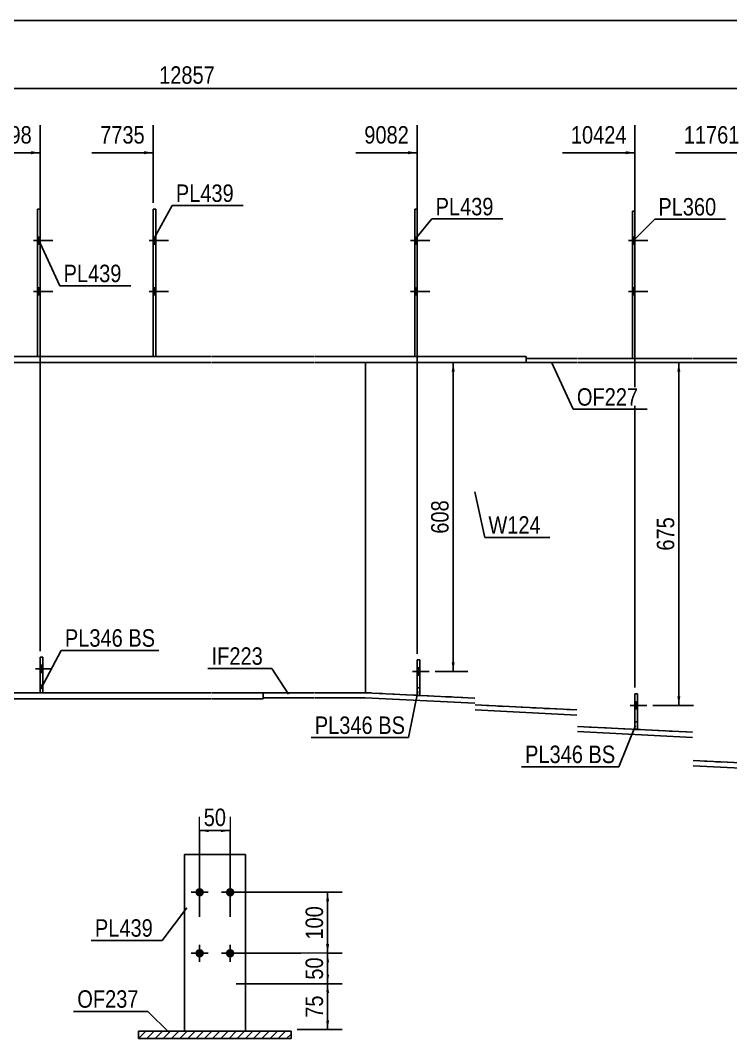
# Model space of a CAD drawing. Header units: millimetres. Extents: x -1016 to -614, y -188 to 89.
# Drawn here: x -845.7 to -729.2, y -77.6 to 89.5 of the extents above; entities that cross this region are included whole.
import ezdxf

# ---------------------------------------------------------------- set-up
doc = ezdxf.new("R2010")
doc.units = ezdxf.units.MM
doc.linetypes.add('DXK_LINE_DOT1', pattern=[1.8814, 0.9407, -0.9407])
doc.linetypes.add('DXK_LINE_DOT2', pattern=[3.9198, 1.9599, -1.9599])
doc.styles.add('Arial Narrow', font='ARIALN.TTF', dxfattribs={"height": 0.2})

# ---------------------------------------------------------------- blocks, each defined once
blk = doc.blocks.new('Unknown-624476843-1210')
at = {"color": 5, "linetype": 'Continuous'}
blk.add_line((-613.61, 89.45), (-1013.61, 89.45), dxfattribs=at)
blk = doc.blocks.new('Part-624476843-2227 - 1640')
at = {"color": 7, "linetype": 'DXK_LINE_DOT1'}
for p, q in [((-780.63, -15.44), (-780.63, -21.26)), ((-780.21, -15.44), (-780.63, -15.44)), ((-780.21, -21.27), (-780.21, -15.44)), ((-780.41, -21.27), (-780.21, -21.27))]:
    blk.add_line(p, q, dxfattribs=at)
blk = doc.blocks.new('Part-624476843-2053 - 1640')
at = {"color": 2, "linetype": 'Continuous'}
for p, q in [((-823.52, 58.5), (-823.93, 58.5)), ((-823.93, 58.5), (-823.93, 34.33)), ((-823.52, 58.5), (-823.52, 34.33))]:
    blk.add_line(p, q, dxfattribs=at)
at = {"color": 7, "linetype": 'DXK_LINE_DOT1'}
blk.add_line((-823.93, 34.33), (-823.52, 34.33), dxfattribs=at)
blk = doc.blocks.new('Part-624476843-1663 - 1640')
at = {"color": 2, "linetype": 'Continuous'}
for p, q in [((-762.78, 34), (-754.44, 34)), ((-762.78, 34), (-762.78, 33.33)), ((-754.34, 34), (-735.51, 34)), ((-735.41, 34), (-641.24, 34)), ((-641.24, 34), (-641.24, 33.33)), ((-762.78, 33.33), (-754.44, 33.33)), ((-754.34, 33.33), (-735.51, 33.33)), ((-735.41, 33.33), (-641.24, 33.33))]:
    blk.add_line(p, q, dxfattribs=at)
blk = doc.blocks.new('Part-624476843-1685 - 1640')
at = {"color": 2, "linetype": 'Continuous'}
for p, q in [((-877.07, 34.33), (-868.73, 34.33)), ((-877.07, 34.33), (-877.07, 33.33)), ((-868.63, 34.33), (-851.97, 34.33)), ((-851.87, 34.33), (-833.03, 34.33)), ((-832.93, 34.33), (-814.35, 34.33)), ((-814.25, 34.33), (-797.58, 34.33)), ((-797.48, 34.33), (-771.21, 34.33)), ((-771.11, 34.33), (-762.78, 34.33)), ((-762.78, 34.33), (-762.78, 33.33)), ((-877.07, 33.33), (-868.73, 33.33)), ((-868.63, 33.33), (-851.97, 33.33)), ((-851.87, 33.33), (-833.03, 33.33)), ((-832.93, 33.33), (-814.35, 33.33)), ((-814.25, 33.33), (-797.58, 33.33)), ((-797.48, 33.33), (-771.21, 33.33)), ((-771.11, 33.33), (-762.78, 33.33))]:
    blk.add_line(p, q, dxfattribs=at)
blk = doc.blocks.new('Part-624476843-2242 - 1640')
at = {"color": 7, "linetype": 'DXK_LINE_DOT1'}
for p, q in [((-842.45, -15), (-842.45, -20.83)), ((-842.03, -15), (-842.45, -15)), ((-842.03, -20.83), (-842.03, -15))]:
    blk.add_line(p, q, dxfattribs=at)
blk = doc.blocks.new('Part-624476843-1712 - 1640')
at = {"color": 2, "linetype": 'Continuous'}
for p, q in [((-789.13, 33.33), (-789.13, -20.83)), ((-708.16, 19.73), (-708.16, 33.33)), ((-708.16, 14.42), (-708.16, -33.33))]:
    blk.add_line(p, q, dxfattribs=at)
at = {"color": 7, "linetype": 'DXK_LINE_DOT1'}
for p, q in [((-771.21, 33.33), (-789.13, 33.33)), ((-754.44, 33.33), (-771.11, 33.33)), ((-735.51, 33.33), (-754.34, 33.33)), ((-708.16, 33.33), (-735.41, 33.33)), ((-708.16, 33.33), (-708.16, 14.42)), ((-789.13, -20.83), (-771.21, -21.73)), ((-771.11, -22.84), (-754.44, -23.67)), ((-754.34, -26.38), (-735.51, -27.32)), ((-735.41, -31.97), (-708.16, -33.33))]:
    blk.add_line(p, q, dxfattribs=at)
blk = doc.blocks.new('Part-624476843-1717 - 1640')
at = {"color": 2, "linetype": 'Continuous'}
for p, q in [((-860.3, 33.33), (-860.3, -20.83)), ((-789.13, 33.33), (-789.13, -20.83))]:
    blk.add_line(p, q, dxfattribs=at)
at = {"color": 7, "linetype": 'DXK_LINE_DOT1'}
for p, q in [((-860.3, 33.33), (-851.97, 33.33)), ((-851.87, 33.33), (-833.03, 33.33)), ((-832.93, 33.33), (-814.35, 33.33)), ((-814.25, 33.33), (-797.58, 33.33)), ((-797.48, 33.33), (-789.13, 33.33)), ((-860.3, -20.83), (-851.97, -20.83)), ((-851.87, -20.83), (-833.03, -20.83)), ((-832.93, -20.83), (-814.35, -20.83)), ((-814.25, -20.83), (-797.58, -20.83)), ((-797.48, -20.83), (-789.13, -20.83))]:
    blk.add_line(p, q, dxfattribs=at)
blk = doc.blocks.new('Part-624476843-2237 - 1640')
at = {"color": 2, "linetype": 'Continuous'}
for p, q in [((-842.45, -20.83), (-842.45, -15)), ((-842.03, -15), (-842.45, -15)), ((-842.03, -20.83), (-842.03, -15))]:
    blk.add_line(p, q, dxfattribs=at)
at = {"color": 7, "linetype": 'DXK_LINE_DOT1'}
for p, q in [((-842.45, -19.58), (-842.03, -19.58)), ((-842.45, -20.83), (-842.03, -20.83))]:
    blk.add_line(p, q, dxfattribs=at)
blk = doc.blocks.new('Part-624476843-2217 - 1640')
at = {"color": 2, "linetype": 'Continuous'}
for p, q in [((-780.63, 58.5), (-781.04, 58.5)), ((-781.04, 58.5), (-781.04, 34.33)), ((-780.63, 58.5), (-780.63, 34.33))]:
    blk.add_line(p, q, dxfattribs=at)
at = {"color": 7, "linetype": 'DXK_LINE_DOT1'}
blk.add_line((-781.04, 34.33), (-780.63, 34.33), dxfattribs=at)
blk = doc.blocks.new('Part-624476843-1761 - 1640')
at = {"color": 2, "linetype": 'Continuous'}
for p, q in [((-923.12, -20.83), (-931.45, -20.83)), ((-931.45, -20.83), (-931.45, -21.83)), ((-904.18, -20.83), (-923.02, -20.83)), ((-885.5, -20.83), (-904.08, -20.83)), ((-868.73, -20.83), (-885.4, -20.83)), ((-851.97, -20.83), (-868.63, -20.83)), ((-833.03, -20.83), (-851.87, -20.83)), ((-814.35, -20.83), (-832.93, -20.83)), ((-805.92, -20.83), (-814.25, -20.83)), ((-805.92, -20.83), (-805.92, -21.83)), ((-923.12, -21.83), (-931.45, -21.83)), ((-904.18, -21.83), (-923.02, -21.83)), ((-885.5, -21.83), (-904.08, -21.83)), ((-868.73, -21.83), (-885.4, -21.83)), ((-851.97, -21.83), (-868.63, -21.83)), ((-833.03, -21.83), (-851.87, -21.83)), ((-814.35, -21.83), (-832.93, -21.83)), ((-805.92, -21.83), (-814.25, -21.83))]:
    blk.add_line(p, q, dxfattribs=at)
blk = doc.blocks.new('Part-624476843-1783 - 1640')
at = {"color": 2, "linetype": 'Continuous'}
for p, q in [((-797.58, -20.83), (-805.92, -20.83)), ((-805.92, -20.83), (-805.92, -21.67)), ((-805.92, -21.67), (-797.58, -21.67)), ((-789.13, -20.83), (-797.48, -20.83)), ((-797.48, -21.67), (-789.15, -21.67)), ((-789.15, -21.67), (-771.21, -22.56)), ((-789.13, -20.83), (-771.21, -21.73)), ((-771.11, -22.84), (-754.44, -23.67)), ((-771.11, -23.67), (-754.44, -24.51)), ((-754.34, -26.38), (-735.51, -27.32)), ((-754.34, -27.21), (-735.51, -28.16)), ((-735.41, -31.97), (-708.16, -33.33)), ((-735.41, -32.81), (-708.2, -34.17)), ((-708.16, -33.33), (-708.2, -34.17))]:
    blk.add_line(p, q, dxfattribs=at)
blk = doc.blocks.new('Part-624476843-2011 - 1640')
at = {"color": 2, "linetype": 'Continuous'}
for p, q in [((-744.93, 58.17), (-745.34, 58.17)), ((-745.34, 58.17), (-745.34, 34)), ((-744.93, 58.17), (-744.93, 34))]:
    blk.add_line(p, q, dxfattribs=at)
at = {"color": 7, "linetype": 'DXK_LINE_DOT1'}
blk.add_line((-745.34, 34), (-744.93, 34), dxfattribs=at)
blk = doc.blocks.new('Part-624476843-2222 - 1640')
at = {"color": 2, "linetype": 'Continuous'}
for p, q in [((-780.63, -21.26), (-780.63, -15.44)), ((-780.21, -15.44), (-780.63, -15.44)), ((-780.21, -21.27), (-780.21, -15.44)), ((-780.41, -21.27), (-780.21, -21.27))]:
    blk.add_line(p, q, dxfattribs=at)
at = {"color": 7, "linetype": 'DXK_LINE_DOT1'}
for p, q in [((-780.63, -20.02), (-780.21, -20.02)), ((-780.63, -21.27), (-780.63, -21.26)), ((-780.63, -21.27), (-780.41, -21.27))]:
    blk.add_line(p, q, dxfattribs=at)
blk = doc.blocks.new('Part-624476843-2207 - 1640')
at = {"color": 2, "linetype": 'Continuous'}
for p, q in [((-744.93, -26.84), (-744.93, -21)), ((-744.51, -21), (-744.93, -21)), ((-744.51, -26.84), (-744.51, -21)), ((-744.93, -26.84), (-744.51, -26.84))]:
    blk.add_line(p, q, dxfattribs=at)
at = {"color": 7, "linetype": 'DXK_LINE_DOT1'}
blk.add_line((-744.93, -25.59), (-744.51, -25.59), dxfattribs=at)
blk = doc.blocks.new('Part-624476843-2212 - 1640')
at = {"color": 7, "linetype": 'DXK_LINE_DOT1'}
for p, q in [((-744.93, -21), (-744.93, -26.84)), ((-744.51, -21), (-744.93, -21)), ((-744.51, -26.84), (-744.51, -21)), ((-744.93, -26.84), (-744.51, -26.84))]:
    blk.add_line(p, q, dxfattribs=at)
blk = doc.blocks.new('Part-624476843-2232 - 1640')
at = {"color": 2, "linetype": 'Continuous'}
for p, q in [((-842.45, 58.5), (-842.87, 58.5)), ((-842.87, 58.5), (-842.87, 34.33)), ((-842.45, 58.5), (-842.45, 34.33))]:
    blk.add_line(p, q, dxfattribs=at)
at = {"color": 7, "linetype": 'DXK_LINE_DOT1'}
blk.add_line((-842.87, 34.33), (-842.45, 34.33), dxfattribs=at)
blk = doc.blocks.new('Bolt-624476843-2249 - 1640')
at = {"linetype": 'Continuous'}
for points in [[(-744.93, 52.75), (-744.93, 53.91), (-745.34, 53.91), (-745.34, 52.75)], [(-744.93, 52.75), (-744.93, 53.91), (-745.34, 53.91), (-745.34, 52.75)], [(-744.93, 44.41), (-744.93, 45.58), (-745.34, 45.58), (-745.34, 44.41)], [(-744.93, 44.41), (-744.93, 45.58), (-745.34, 45.58), (-745.34, 44.41)]]:
    blk.add_hatch(color=3, dxfattribs=at).paths.add_polyline_path(points)
at = {"color": 3, "linetype": 'Continuous'}
for p, q in [((-745.34, 53.91), (-744.93, 53.91)), ((-745.34, 53.91), (-744.93, 53.91)), ((-746.01, 53.33), (-742.84, 53.33)), ((-746.01, 53.33), (-742.84, 53.33)), ((-745.34, 52.75), (-744.93, 52.75)), ((-745.34, 52.75), (-744.93, 52.75)), ((-745.34, 45.58), (-744.93, 45.58)), ((-745.34, 45.58), (-744.93, 45.58)), ((-746.01, 45), (-742.84, 45)), ((-746.01, 45), (-742.84, 45)), ((-745.34, 44.41), (-744.93, 44.41)), ((-745.34, 44.41), (-744.93, 44.41))]:
    blk.add_line(p, q, dxfattribs=at)
blk = doc.blocks.new('Bolt-624476843-2254 - 1640')
at = {"linetype": 'Continuous'}
for points in [[(-823.52, 52.75), (-823.52, 53.91), (-823.93, 53.91), (-823.93, 52.75)], [(-823.52, 52.75), (-823.52, 53.91), (-823.93, 53.91), (-823.93, 52.75)], [(-823.52, 44.41), (-823.52, 45.58), (-823.93, 45.58), (-823.93, 44.41)], [(-823.52, 44.41), (-823.52, 45.58), (-823.93, 45.58), (-823.93, 44.41)]]:
    blk.add_hatch(color=3, dxfattribs=at).paths.add_polyline_path(points)
at = {"color": 3, "linetype": 'Continuous'}
for p, q in [((-823.93, 53.91), (-823.52, 53.91)), ((-823.93, 53.91), (-823.52, 53.91)), ((-824.6, 53.33), (-821.43, 53.33)), ((-824.6, 53.33), (-821.43, 53.33)), ((-823.93, 52.75), (-823.52, 52.75)), ((-823.93, 52.75), (-823.52, 52.75)), ((-823.93, 45.58), (-823.52, 45.58)), ((-823.93, 45.58), (-823.52, 45.58)), ((-824.6, 45), (-821.43, 45)), ((-824.6, 45), (-821.43, 45)), ((-823.93, 44.41), (-823.52, 44.41)), ((-823.93, 44.41), (-823.52, 44.41))]:
    blk.add_line(p, q, dxfattribs=at)
blk = doc.blocks.new('Bolt-624476843-2263 - 1640')
at = {"linetype": 'Continuous'}
blk.add_hatch(color=3, dxfattribs=at).paths.add_polyline_path([(-744.51, -23.5), (-744.51, -22.34), (-744.93, -22.34), (-744.93, -23.5)])
at = {"color": 3, "linetype": 'Continuous'}
for p, q in [((-745.72, -22.92), (-742.97, -22.92)), ((-744.93, -22.34), (-744.51, -22.34)), ((-744.93, -23.5), (-744.51, -23.5))]:
    blk.add_line(p, q, dxfattribs=at)
blk = doc.blocks.new('Bolt-624476843-2264 - 1640')
at = {"color": 3, "linetype": 'DXK_LINE_DOT2'}
for p, q in [((-745.72, -22.92), (-742.97, -22.92)), ((-744.93, -22.34), (-744.51, -22.34)), ((-744.93, -23.5), (-744.51, -23.5))]:
    blk.add_line(p, q, dxfattribs=at)
blk = doc.blocks.new('Bolt-624476843-2265 - 1640')
at = {"linetype": 'Continuous'}
for points in [[(-780.63, 52.75), (-780.63, 53.91), (-781.04, 53.91), (-781.04, 52.75)], [(-780.63, 52.75), (-780.63, 53.91), (-781.04, 53.91), (-781.04, 52.75)], [(-780.63, 44.41), (-780.63, 45.58), (-781.04, 45.58), (-781.04, 44.41)], [(-780.63, 44.41), (-780.63, 45.58), (-781.04, 45.58), (-781.04, 44.41)]]:
    blk.add_hatch(color=3, dxfattribs=at).paths.add_polyline_path(points)
at = {"color": 3, "linetype": 'Continuous'}
for p, q in [((-781.04, 53.91), (-780.63, 53.91)), ((-781.04, 53.91), (-780.63, 53.91)), ((-781.71, 53.33), (-778.54, 53.33)), ((-781.71, 53.33), (-778.54, 53.33)), ((-781.04, 52.75), (-780.63, 52.75)), ((-781.04, 52.75), (-780.63, 52.75)), ((-781.04, 45.58), (-780.63, 45.58)), ((-781.04, 45.58), (-780.63, 45.58)), ((-781.71, 45), (-778.54, 45)), ((-781.71, 45), (-778.54, 45)), ((-781.04, 44.41), (-780.63, 44.41)), ((-781.04, 44.41), (-780.63, 44.41))]:
    blk.add_line(p, q, dxfattribs=at)
blk = doc.blocks.new('Bolt-624476843-2266 - 1640')
at = {"linetype": 'Continuous'}
blk.add_hatch(color=3, dxfattribs=at).paths.add_polyline_path([(-780.21, -17.94), (-780.21, -16.77), (-780.63, -16.77), (-780.63, -17.94)])
at = {"color": 3, "linetype": 'Continuous'}
for p, q in [((-781.42, -17.35), (-778.67, -17.35)), ((-780.63, -16.77), (-780.21, -16.77)), ((-780.63, -17.94), (-780.21, -17.94))]:
    blk.add_line(p, q, dxfattribs=at)
blk = doc.blocks.new('Bolt-624476843-2267 - 1640')
at = {"color": 3, "linetype": 'DXK_LINE_DOT2'}
for p, q in [((-781.42, -17.35), (-778.67, -17.35)), ((-780.63, -16.77), (-780.21, -16.77)), ((-780.63, -17.94), (-780.21, -17.94))]:
    blk.add_line(p, q, dxfattribs=at)
blk = doc.blocks.new('Bolt-624476843-2268 - 1640')
at = {"linetype": 'Continuous'}
for points in [[(-842.45, 52.75), (-842.45, 53.91), (-842.87, 53.91), (-842.87, 52.75)], [(-842.45, 52.75), (-842.45, 53.91), (-842.87, 53.91), (-842.87, 52.75)], [(-842.45, 44.41), (-842.45, 45.58), (-842.87, 45.58), (-842.87, 44.41)], [(-842.45, 44.41), (-842.45, 45.58), (-842.87, 45.58), (-842.87, 44.41)]]:
    blk.add_hatch(color=3, dxfattribs=at).paths.add_polyline_path(points)
at = {"color": 3, "linetype": 'Continuous'}
for p, q in [((-842.87, 53.91), (-842.45, 53.91)), ((-842.87, 53.91), (-842.45, 53.91)), ((-843.53, 53.33), (-840.37, 53.33)), ((-843.53, 53.33), (-840.37, 53.33)), ((-842.87, 52.75), (-842.45, 52.75)), ((-842.87, 52.75), (-842.45, 52.75)), ((-842.87, 45.58), (-842.45, 45.58)), ((-842.87, 45.58), (-842.45, 45.58)), ((-843.53, 45), (-840.37, 45)), ((-843.53, 45), (-840.37, 45)), ((-842.87, 44.41), (-842.45, 44.41)), ((-842.87, 44.41), (-842.45, 44.41))]:
    blk.add_line(p, q, dxfattribs=at)
blk = doc.blocks.new('Bolt-624476843-2269 - 1640')
at = {"linetype": 'Continuous'}
blk.add_hatch(color=3, dxfattribs=at).paths.add_polyline_path([(-842.03, -17.5), (-842.03, -16.33), (-842.45, -16.33), (-842.45, -17.5)])
at = {"color": 3, "linetype": 'Continuous'}
for p, q in [((-842.45, -16.33), (-842.03, -16.33)), ((-843.24, -16.92), (-840.49, -16.92)), ((-842.45, -17.5), (-842.03, -17.5))]:
    blk.add_line(p, q, dxfattribs=at)
blk = doc.blocks.new('Bolt-624476843-2270 - 1640')
at = {"color": 3, "linetype": 'DXK_LINE_DOT2'}
for p, q in [((-842.45, -16.33), (-842.03, -16.33)), ((-843.24, -16.92), (-840.49, -16.92)), ((-842.45, -17.5), (-842.03, -17.5))]:
    blk.add_line(p, q, dxfattribs=at)
blk = doc.blocks.new('Part-624476843-1287 - 1257')
at = {"color": 2, "linetype": 'Continuous'}
for p, q in [((-818.81, -47.38), (-818.81, -76.38)), ((-818.81, -47.38), (-808.81, -47.38)), ((-808.81, -47.38), (-808.81, -76.38))]:
    blk.add_line(p, q, dxfattribs=at)
at = {"color": 7, "linetype": 'DXK_LINE_DOT1'}
for p, q in [((-808.81, -47.38), (-818.81, -47.38)), ((-818.81, -76.38), (-808.81, -76.38))]:
    blk.add_line(p, q, dxfattribs=at)
blk = doc.blocks.new('Bolt-624476843-1281 - 1257')
at = {"linetype": 'Continuous'}
for points in [[(-815.61, -53.58, -1), (-817.01, -53.58, -1)], [(-810.61, -53.58, -1), (-812.01, -53.58, -1)], [(-815.61, -63.58, -1), (-817.01, -63.58, -1)], [(-810.61, -63.58, -1), (-812.01, -63.58, -1)]]:
    blk.add_hatch(color=3, dxfattribs=at).paths.add_polyline_path(points)
at = {"color": 3, "linetype": 'Continuous'}
for p, q in [((-816.31, -52.18), (-816.31, -54.98)), ((-811.31, -52.18), (-811.31, -54.98)), ((-817.71, -53.58), (-814.91, -53.58)), ((-812.71, -53.58), (-809.91, -53.58)), ((-816.31, -62.18), (-816.31, -64.98)), ((-811.31, -62.18), (-811.31, -64.98)), ((-817.71, -63.58), (-814.91, -63.58)), ((-812.71, -63.58), (-809.91, -63.58))]:
    blk.add_line(p, q, dxfattribs=at)
blk = doc.blocks.new('Part-624476843-1411 - 1257')
at = {"linetype": 'Continuous'}
h = blk.add_hatch(dxfattribs=at)
h.set_pattern_fill('', scale=0.3, style=0, pattern_type=0)
h.set_pattern_definition([(45, (-826.313, -77.5806), (-0.67352, 0.67352), [])])
h.paths.add_polyline_path([(-826.31, -76.38), (-826.31, -77.58), (-801.31, -77.58), (-801.31, -76.38)])
at = {"color": 2, "linetype": 'Continuous'}
for p, q in [((-826.31, -77.58), (-826.31, -76.38)), ((-826.31, -76.38), (-801.31, -76.38)), ((-801.31, -76.38), (-801.31, -77.58)), ((-801.31, -77.58), (-826.31, -77.58))]:
    blk.add_line(p, q, dxfattribs=at)
blk = doc.blocks.new('StraightDimension-624476843-2340 - 1640')
at = {"linetype": 'Continuous'}
blk.add_hatch(color=7, dxfattribs=at).paths.add_polyline_path([(-782.13, 67.99), (-780.63, 67.74), (-782.13, 67.49)])
at = {"color": 7, "linetype": 'Continuous'}
for p, q in [((-780.63, -14.44), (-780.63, 72.24)), ((-790.69, 67.74), (-780.63, 67.74))]:
    blk.add_line(p, q, dxfattribs=at)
at = {"color": 0}
blk.add_wipeout([(-781.4, 68.64), (-781.4, 72.84), (-789.91, 72.84), (-789.91, 68.64)], dxfattribs=at)
at = {"color": 3, "style": 'Arial Narrow'}
blk.add_text('9082', height=2.863, dxfattribs=at).set_placement((-789.31, 69.24))
blk = doc.blocks.new('StraightDimension-624476843-2338 - 1640')
at = {"linetype": 'Continuous'}
blk.add_hatch(color=7, dxfattribs=at).paths.add_polyline_path([(-727.91, 67.99), (-726.41, 67.74), (-727.91, 67.49)])
at = {"color": 7, "linetype": 'Continuous'}
for p, q in [((-726.41, 59.17), (-726.41, 72.24)), ((-738.3, 67.74), (-726.41, 67.74))]:
    blk.add_line(p, q, dxfattribs=at)
at = {"color": 0}
blk.add_wipeout([(-727.18, 68.64), (-727.18, 72.84), (-737.53, 72.84), (-737.53, 68.64)], dxfattribs=at)
at = {"color": 3, "style": 'Arial Narrow'}
blk.add_text('11761', height=2.863, dxfattribs=at).set_placement((-736.93, 69.24))
blk = doc.blocks.new('StraightDimension-624476843-2339 - 1640')
at = {"linetype": 'Continuous'}
blk.add_hatch(color=7, dxfattribs=at).paths.add_polyline_path([(-746.43, 67.99), (-744.93, 67.74), (-746.43, 67.49)])
at = {"color": 7, "linetype": 'Continuous'}
for p, q in [((-744.93, -20), (-744.93, 72.24)), ((-756.82, 67.74), (-744.93, 67.74))]:
    blk.add_line(p, q, dxfattribs=at)
at = {"color": 0}
blk.add_wipeout([(-745.7, 68.64), (-745.7, 72.84), (-756.04, 72.84), (-756.04, 68.64)], dxfattribs=at)
at = {"color": 3, "style": 'Arial Narrow'}
blk.add_text('10424', height=2.863, dxfattribs=at).set_placement((-755.44, 69.24))
blk = doc.blocks.new('StraightDimension-624476843-2341 - 1640')
at = {"linetype": 'Continuous'}
blk.add_hatch(color=7, dxfattribs=at).paths.add_polyline_path([(-825.43, 67.99), (-823.93, 67.74), (-825.43, 67.49)])
at = {"color": 7, "linetype": 'Continuous'}
for p, q in [((-823.93, 59.5), (-823.93, 72.24)), ((-834, 67.74), (-823.93, 67.74))]:
    blk.add_line(p, q, dxfattribs=at)
at = {"color": 0}
blk.add_wipeout([(-824.71, 68.64), (-824.71, 72.84), (-833.22, 72.84), (-833.22, 68.64)], dxfattribs=at)
at = {"color": 3, "style": 'Arial Narrow'}
blk.add_text('7735', height=2.863, dxfattribs=at).set_placement((-832.62, 69.24))
blk = doc.blocks.new('StraightDimension-624476843-2342 - 1640')
at = {"linetype": 'Continuous'}
blk.add_hatch(color=7, dxfattribs=at).paths.add_polyline_path([(-843.95, 67.99), (-842.45, 67.74), (-843.95, 67.49)])
at = {"color": 7, "linetype": 'Continuous'}
for p, q in [((-842.45, -14), (-842.45, 72.24)), ((-852.51, 67.74), (-842.45, 67.74))]:
    blk.add_line(p, q, dxfattribs=at)
at = {"color": 0}
blk.add_wipeout([(-843.23, 68.64), (-843.23, 72.84), (-851.74, 72.84), (-851.74, 68.64)], dxfattribs=at)
at = {"color": 3, "style": 'Arial Narrow'}
blk.add_text('6398', height=2.863, dxfattribs=at).set_placement((-851.14, 69.24))
blk = doc.blocks.new('StraightDimension-624476843-6664 - 1640')
at = {"color": 7, "linetype": 'Continuous'}
blk.add_line((-1000, 78.3), (-636.77, 78.3), dxfattribs=at)
at = {"color": 0}
blk.add_wipeout([(-813.21, 78.45), (-813.21, 82.65), (-823.55, 82.65), (-823.55, 78.45)], dxfattribs=at)
at = {"color": 3, "style": 'Arial Narrow'}
blk.add_text('12857', height=2.863, dxfattribs=at).set_placement((-822.95, 79.05))
blk = doc.blocks.new('StraightDimension-624476843-2503 - 1640')
at = {"linetype": 'Continuous'}
for points in [[(-737.99, 31.83), (-737.74, 33.33), (-737.49, 31.83)], [(-737.49, -21.42), (-737.74, -22.92), (-737.99, -21.42)]]:
    blk.add_hatch(color=7, dxfattribs=at).paths.add_polyline_path(points)
at = {"color": 7, "linetype": 'Continuous'}
for p, q in [((-740.66, 33.33), (-735.34, 33.33)), ((-737.74, -22.92), (-737.74, 33.33)), ((-741.99, -22.92), (-735.34, -22.92))]:
    blk.add_line(p, q, dxfattribs=at)
at = {"color": 0}
blk.add_wipeout([(-737.89, 8.55), (-742.09, 8.55), (-742.09, 1.87), (-737.89, 1.87)], dxfattribs=at)
at = {"color": 3, "style": 'Arial Narrow'}
blk.add_text('675', height=2.863, rotation=90.0002, dxfattribs=at).set_placement((-738.49, 2.47))
blk = doc.blocks.new('StraightDimension-624476843-2515 - 1640')
at = {"linetype": 'Continuous'}
for points in [[(-774.99, 31.83), (-774.74, 33.33), (-774.49, 31.83)], [(-774.49, -15.85), (-774.74, -17.35), (-774.99, -15.85)]]:
    blk.add_hatch(color=7, dxfattribs=at).paths.add_polyline_path(points)
at = {"color": 7, "linetype": 'Continuous'}
for p, q in [((-777.69, 33.33), (-772.34, 33.33)), ((-774.74, -17.35), (-774.74, 33.33)), ((-777.69, -17.35), (-772.34, -17.35))]:
    blk.add_line(p, q, dxfattribs=at)
at = {"color": 0}
blk.add_wipeout([(-774.89, 11.33), (-779.09, 11.33), (-779.09, 4.65), (-774.89, 4.65)], dxfattribs=at)
at = {"color": 3, "style": 'Arial Narrow'}
blk.add_text('608', height=2.863, rotation=90.0002, dxfattribs=at).set_placement((-775.49, 5.25))
blk = doc.blocks.new('StraightDimension-624476843-5366 - 1257')
at = {"linetype": 'Continuous'}
for points in [[(-814.81, -43.71), (-816.31, -43.46), (-814.81, -43.21)], [(-812.81, -43.21), (-811.31, -43.46), (-812.81, -43.71)]]:
    blk.add_hatch(color=7, dxfattribs=at).paths.add_polyline_path(points)
at = {"color": 7, "linetype": 'Continuous'}
for p, q in [((-816.31, -57.58), (-816.31, -41.21)), ((-811.31, -57.58), (-811.31, -41.21)), ((-816.31, -43.46), (-811.31, -43.46))]:
    blk.add_line(p, q, dxfattribs=at)
at = {"color": 0}
blk.add_wipeout([(-811.38, -43.31), (-811.38, -39.11), (-816.24, -39.11), (-816.24, -43.31)], dxfattribs=at)
at = {"color": 3, "style": 'Arial Narrow'}
blk.add_text('50', height=2.863, dxfattribs=at).set_placement((-815.64, -42.71))
blk = doc.blocks.new('StraightDimension-624476843-5806 - 1257')
at = {"linetype": 'Continuous'}
for points in [[(-795.58, -55.08), (-795.33, -53.58), (-795.08, -55.08)], [(-795.08, -62.08), (-795.33, -63.58), (-795.58, -62.08)]]:
    blk.add_hatch(color=7, dxfattribs=at).paths.add_polyline_path(points)
at = {"color": 7, "linetype": 'Continuous'}
for p, q in [((-810.31, -53.58), (-792.93, -53.58)), ((-795.33, -63.58), (-795.33, -53.58)), ((-810.31, -63.58), (-792.93, -63.58))]:
    blk.add_line(p, q, dxfattribs=at)
at = {"color": 0}
blk.add_wipeout([(-795.48, -55.24), (-799.68, -55.24), (-799.68, -61.93), (-795.48, -61.93)], dxfattribs=at)
at = {"color": 3, "style": 'Arial Narrow'}
blk.add_text('100', height=2.863, rotation=90.0002, dxfattribs=at).set_placement((-796.08, -61.33))
blk = doc.blocks.new('StraightDimension-624476843-5807 - 1257')
at = {"linetype": 'Continuous'}
for points in [[(-795.58, -65.08), (-795.33, -63.58), (-795.08, -65.08)], [(-795.08, -67.08), (-795.33, -68.58), (-795.58, -67.08)]]:
    blk.add_hatch(color=7, dxfattribs=at).paths.add_polyline_path(points)
at = {"color": 7, "linetype": 'Continuous'}
for p, q in [((-810.31, -63.58), (-792.93, -63.58)), ((-795.33, -68.58), (-795.33, -63.58)), ((-810.31, -68.58), (-792.93, -68.58))]:
    blk.add_line(p, q, dxfattribs=at)
at = {"color": 0}
blk.add_wipeout([(-795.48, -63.66), (-799.68, -63.66), (-799.68, -68.51), (-795.48, -68.51)], dxfattribs=at)
at = {"color": 3, "style": 'Arial Narrow'}
blk.add_text('50', height=2.863, rotation=90.0002, dxfattribs=at).set_placement((-796.08, -67.91))
blk = doc.blocks.new('StraightDimension-624476843-5808 - 1257')
at = {"linetype": 'Continuous'}
for points in [[(-795.58, -70.08), (-795.33, -68.58), (-795.08, -70.08)], [(-795.08, -74.58), (-795.33, -76.08), (-795.58, -74.58)]]:
    blk.add_hatch(color=7, dxfattribs=at).paths.add_polyline_path(points)
at = {"color": 7, "linetype": 'Continuous'}
for p, q in [((-810.31, -68.58), (-792.93, -68.58)), ((-795.33, -76.08), (-795.33, -68.58)), ((-800.31, -76.08), (-792.93, -76.08))]:
    blk.add_line(p, q, dxfattribs=at)
at = {"color": 0}
blk.add_wipeout([(-795.48, -69.9), (-799.68, -69.9), (-799.68, -74.76), (-795.48, -74.76)], dxfattribs=at)
at = {"color": 3, "style": 'Arial Narrow'}
blk.add_text('75', height=2.863, rotation=90.0002, dxfattribs=at).set_placement((-796.08, -74.16))
blk = doc.blocks.new('Mark-624476843-1659 - 1640')
at = {"color": 0}
blk.add_wipeout([(-744.41, 26.25), (-744.41, 29.25), (-754.45, 29.25), (-754.45, 26.25)], dxfattribs=at)
blk.add_wipeout([(-744.41, 26.25), (-744.41, 29.25), (-754.45, 29.25), (-754.45, 26.25)], dxfattribs=at)
at = {"color": 7, "linetype": 'Continuous'}
for p, q in [((-758.59, 33.38), (-755.05, 25.65)), ((-755.05, 25.65), (-742.91, 25.65))]:
    blk.add_line(p, q, dxfattribs=at)
at = {"color": 3, "style": 'Arial Narrow'}
blk.add_text('OF227', height=2.863, dxfattribs=at).set_placement((-754.45, 26.25))
blk = doc.blocks.new('Mark-624476843-1708 - 1640')
at = {"color": 0}
blk.add_wipeout([(-760.37, 5.25), (-760.37, 8.25), (-768.96, 8.25), (-768.96, 5.25)], dxfattribs=at)
blk.add_wipeout([(-760.37, 5.25), (-760.37, 8.25), (-768.96, 8.25), (-768.96, 5.25)], dxfattribs=at)
at = {"color": 7, "linetype": 'Continuous'}
for p, q in [((-771.18, 12.09), (-769.56, 4.65)), ((-769.56, 4.65), (-758.87, 4.65))]:
    blk.add_line(p, q, dxfattribs=at)
at = {"color": 3, "style": 'Arial Narrow'}
blk.add_text('W124', height=2.863, dxfattribs=at).set_placement((-768.96, 5.25))
blk = doc.blocks.new('Mark-624476843-2049 - 1640')
at = {"color": 0}
blk.add_wipeout([(-810.7, 59.67), (-810.7, 62.67), (-820.21, 62.67), (-820.21, 59.67)], dxfattribs=at)
blk.add_wipeout([(-810.7, 59.67), (-810.7, 62.67), (-820.21, 62.67), (-820.21, 59.67)], dxfattribs=at)
at = {"color": 7, "linetype": 'Continuous'}
for p, q in [((-823.83, 53.64), (-820.81, 59.07)), ((-820.81, 59.07), (-809.2, 59.07))]:
    blk.add_line(p, q, dxfattribs=at)
at = {"color": 3, "style": 'Arial Narrow'}
blk.add_text('PL439', height=2.863, dxfattribs=at).set_placement((-820.21, 59.67))
blk = doc.blocks.new('Mark-624476843-1779 - 1640')
at = {"color": 7, "linetype": 'Continuous'}
blk.add_line((-801.73, -21.07), (-804.45, -16.86), dxfattribs=at)
at = {"color": 0}
blk.add_wipeout([(-805.95, -16.26), (-805.95, -13.26), (-814.35, -13.26), (-814.35, -16.26)], dxfattribs=at)
blk.add_wipeout([(-805.95, -16.26), (-805.95, -13.26), (-814.35, -13.26), (-814.35, -16.26)], dxfattribs=at)
at = {"color": 7, "linetype": 'Continuous'}
blk.add_line((-814.95, -16.86), (-804.45, -16.86), dxfattribs=at)
at = {"color": 3, "style": 'Arial Narrow'}
blk.add_text('IF223', height=2.863, dxfattribs=at).set_placement((-814.35, -16.26))
blk = doc.blocks.new('Mark-624476843-2213 - 1640')
at = {"color": 0}
blk.add_wipeout([(-768.12, 57.47), (-768.12, 60.47), (-777.62, 60.47), (-777.62, 57.47)], dxfattribs=at)
blk.add_wipeout([(-768.12, 57.47), (-768.12, 60.47), (-777.62, 60.47), (-777.62, 57.47)], dxfattribs=at)
at = {"color": 7, "linetype": 'Continuous'}
for p, q in [((-780.94, 53.64), (-778.22, 56.87)), ((-778.22, 56.87), (-766.62, 56.87))]:
    blk.add_line(p, q, dxfattribs=at)
at = {"color": 3, "style": 'Arial Narrow'}
blk.add_text('PL439', height=2.863, dxfattribs=at).set_placement((-777.62, 57.47))
blk = doc.blocks.new('MarkSet-624476843-2855 - 1640')
at = {"color": 0}
for points in [[(-753.45, -32.38), (-753.45, -29.38), (-762.95, -29.38), (-762.95, -32.38)], [(-748.17, -32.38), (-748.17, -29.38), (-752.55, -29.38), (-752.55, -32.38)]]:
    blk.add_wipeout(points, dxfattribs=at)
for points in [[(-753.45, -32.38), (-753.45, -29.38), (-762.95, -29.38), (-762.95, -32.38)], [(-748.17, -32.38), (-748.17, -29.38), (-752.55, -29.38), (-752.55, -32.38)]]:
    blk.add_wipeout(points, dxfattribs=at)
at = {"color": 7, "linetype": 'Continuous'}
for p in [(-744.85, -26.19), (-763.55, -32.98)]:
    blk.add_line(p, (-747.57, -32.98), dxfattribs=at)
at = {"color": 3, "style": 'Arial Narrow'}
for s, p in [('PL346', (-762.95, -32.38)), ('BS', (-752.55, -32.38))]:
    blk.add_text(s, height=2.863, dxfattribs=at).set_placement(p)
blk = doc.blocks.new('MarkSet-624476843-2907 - 1640')
at = {"color": 0}
for points in [[(-787.92, -27.6), (-787.92, -24.6), (-797.43, -24.6), (-797.43, -27.6)], [(-782.64, -27.6), (-782.64, -24.6), (-787.02, -24.6), (-787.02, -27.6)]]:
    blk.add_wipeout(points, dxfattribs=at)
for points in [[(-787.92, -27.6), (-787.92, -24.6), (-797.43, -24.6), (-797.43, -27.6)], [(-782.64, -27.6), (-782.64, -24.6), (-787.02, -24.6), (-787.02, -27.6)]]:
    blk.add_wipeout(points, dxfattribs=at)
at = {"color": 7, "linetype": 'Continuous'}
for p in [(-780.55, -20.62), (-798.03, -28.2)]:
    blk.add_line(p, (-782.04, -28.2), dxfattribs=at)
at = {"color": 3, "style": 'Arial Narrow'}
for s, p in [('PL346', (-797.43, -27.6)), ('BS', (-787.02, -27.6))]:
    blk.add_text(s, height=2.863, dxfattribs=at).set_placement(p)
blk = doc.blocks.new('Mark-624476843-5447 - 1640')
at = {"color": 0}
blk.add_wipeout([(-829.12, 46.51), (-829.12, 49.51), (-838.62, 49.51), (-838.62, 46.51)], dxfattribs=at)
blk.add_wipeout([(-829.12, 46.51), (-829.12, 49.51), (-838.62, 49.51), (-838.62, 46.51)], dxfattribs=at)
at = {"color": 7, "linetype": 'Continuous'}
for p, q in [((-842.76, 53.64), (-839.22, 45.91)), ((-839.22, 45.91), (-827.62, 45.91))]:
    blk.add_line(p, q, dxfattribs=at)
at = {"color": 3, "style": 'Arial Narrow'}
blk.add_text('PL439', height=2.863, dxfattribs=at).set_placement((-838.62, 46.51))
blk = doc.blocks.new('Mark-624476843-5483 - 1640')
at = {"color": 0}
blk.add_wipeout([(-731.6, 57.44), (-731.6, 60.44), (-741.1, 60.44), (-741.1, 57.44)], dxfattribs=at)
blk.add_wipeout([(-731.6, 57.44), (-731.6, 60.44), (-741.1, 60.44), (-741.1, 57.44)], dxfattribs=at)
at = {"color": 7, "linetype": 'Continuous'}
for p, q in [((-745.24, 53.31), (-741.7, 56.84)), ((-741.7, 56.84), (-730.1, 56.84))]:
    blk.add_line(p, q, dxfattribs=at)
at = {"color": 3, "style": 'Arial Narrow'}
blk.add_text('PL360', height=2.863, dxfattribs=at).set_placement((-741.1, 57.44))
blk = doc.blocks.new('MarkSet-624476843-5848 - 1640')
at = {"color": 0}
for points in [[(-828.9, -13.29), (-828.9, -10.29), (-838.4, -10.29), (-838.4, -13.29)], [(-823.61, -13.29), (-823.61, -10.29), (-828, -10.29), (-828, -13.29)]]:
    blk.add_wipeout(points, dxfattribs=at)
for points in [[(-828.9, -13.29), (-828.9, -10.29), (-838.4, -10.29), (-838.4, -13.29)], [(-823.61, -13.29), (-823.61, -10.29), (-828, -10.29), (-828, -13.29)]]:
    blk.add_wipeout(points, dxfattribs=at)
at = {"color": 7, "linetype": 'Continuous'}
for p, q in [((-842.37, -20.19), (-839, -13.89)), ((-839, -13.89), (-823.01, -13.89))]:
    blk.add_line(p, q, dxfattribs=at)
at = {"color": 3, "style": 'Arial Narrow'}
for s, p in [('PL346', (-838.4, -13.29)), ('BS', (-828, -13.29))]:
    blk.add_text(s, height=2.863, dxfattribs=at).set_placement(p)
blk = doc.blocks.new('Mark-624476843-5453 - 1257')
at = {"color": 7, "linetype": 'Continuous'}
blk.add_line((-818.4, -56.15), (-822.47, -61.46), dxfattribs=at)
at = {"color": 0}
blk.add_wipeout([(-823.97, -60.86), (-823.97, -57.86), (-833.48, -57.86), (-833.48, -60.86)], dxfattribs=at)
blk.add_wipeout([(-823.97, -60.86), (-823.97, -57.86), (-833.48, -57.86), (-833.48, -60.86)], dxfattribs=at)
at = {"color": 7, "linetype": 'Continuous'}
blk.add_line((-834.08, -61.46), (-822.47, -61.46), dxfattribs=at)
at = {"color": 3, "style": 'Arial Narrow'}
blk.add_text('PL439', height=2.863, dxfattribs=at).set_placement((-833.48, -60.86))
blk = doc.blocks.new('Mark-624476843-5456 - 1257')
at = {"color": 7, "linetype": 'Continuous'}
blk.add_line((-821.28, -76.65), (-824.82, -73.11), dxfattribs=at)
at = {"color": 0}
blk.add_wipeout([(-826.32, -72.51), (-826.32, -69.51), (-836.37, -69.51), (-836.37, -72.51)], dxfattribs=at)
blk.add_wipeout([(-826.32, -72.51), (-826.32, -69.51), (-836.37, -69.51), (-836.37, -72.51)], dxfattribs=at)
at = {"color": 7, "linetype": 'Continuous'}
blk.add_line((-836.97, -73.11), (-824.82, -73.11), dxfattribs=at)
at = {"color": 3, "style": 'Arial Narrow'}
blk.add_text('OF237', height=2.863, dxfattribs=at).set_placement((-836.37, -72.51))

msp = doc.modelspace()

# ---------------------------------------------------------------- block references
for name in ['Unknown-624476843-1210', 'Part-624476843-2232 - 1640', 'Part-624476843-2053 - 1640', 'Part-624476843-2217 - 1640', 'Part-624476843-2011 - 1640', 'Bolt-624476843-2268 - 1640', 'Bolt-624476843-2254 - 1640', 'Bolt-624476843-2265 - 1640', 'Bolt-624476843-2249 - 1640', 'Part-624476843-1685 - 1640', 'Part-624476843-1663 - 1640', 'Part-624476843-1717 - 1640', 'Part-624476843-1712 - 1640', 'Part-624476843-2242 - 1640', 'Part-624476843-2237 - 1640', 'Bolt-624476843-2269 - 1640', 'Bolt-624476843-2270 - 1640', 'Part-624476843-2227 - 1640', 'Part-624476843-2222 - 1640', 'Bolt-624476843-2266 - 1640', 'Bolt-624476843-2267 - 1640', 'Part-624476843-1761 - 1640', 'Part-624476843-1783 - 1640', 'Part-624476843-2207 - 1640', 'Part-624476843-2212 - 1640', 'Bolt-624476843-2263 - 1640', 'Bolt-624476843-2264 - 1640', 'Part-624476843-1287 - 1257', 'Bolt-624476843-1281 - 1257', 'Part-624476843-1411 - 1257']:
    msp.add_blockref(name, (0, 0))

# ---------------------------------------------------------------- next in the draw order: block references
for name in ['StraightDimension-624476843-2342 - 1640', 'StraightDimension-624476843-2341 - 1640', 'StraightDimension-624476843-2340 - 1640', 'StraightDimension-624476843-2339 - 1640', 'StraightDimension-624476843-2338 - 1640', 'Mark-624476843-1708 - 1640', 'Mark-624476843-1779 - 1640', 'MarkSet-624476843-2907 - 1640', 'MarkSet-624476843-2855 - 1640', 'StraightDimension-624476843-5366 - 1257', 'StraightDimension-624476843-5806 - 1257', 'Mark-624476843-5453 - 1257', 'Mark-624476843-5456 - 1257']:
    msp.add_blockref(name, (0, 0))

# ---------------------------------------------------------------- next in the draw order: block references
for name in ['StraightDimension-624476843-6664 - 1640', 'MarkSet-624476843-5848 - 1640', 'StraightDimension-624476843-5807 - 1257']:
    msp.add_blockref(name, (0, 0))

# ---------------------------------------------------------------- next in the draw order: block references
for name in ['Mark-624476843-2049 - 1640', 'Mark-624476843-2213 - 1640', 'Mark-624476843-5483 - 1640', 'Mark-624476843-5447 - 1640', 'StraightDimension-624476843-2515 - 1640', 'StraightDimension-624476843-2503 - 1640', 'StraightDimension-624476843-5808 - 1257']:
    msp.add_blockref(name, (0, 0))

# ---------------------------------------------------------------- next in the draw order: block references
msp.add_blockref('Mark-624476843-1659 - 1640', (0, 0))

doc.saveas('drawing.dxf')
